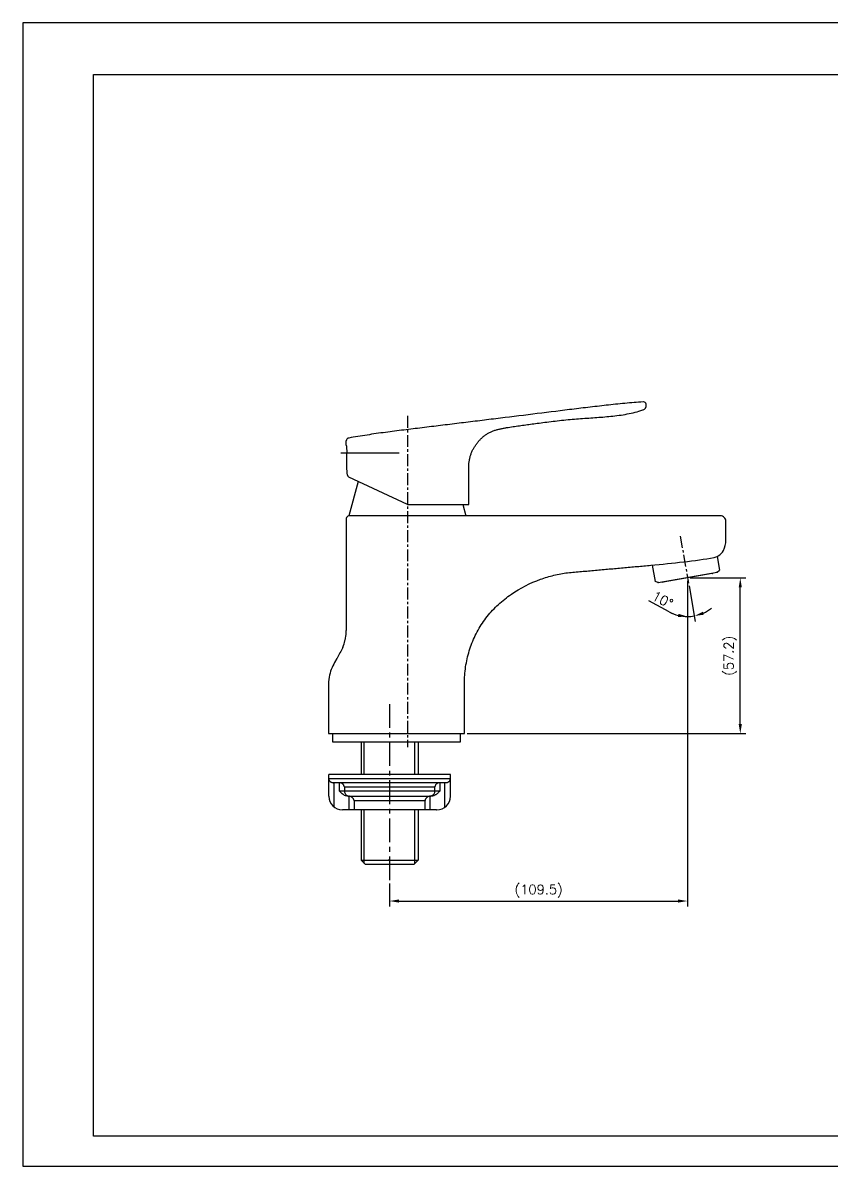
# Model space of a CAD drawing. Extents: x 25667 to 26261, y -2919 to -2499.
# Drawn here: x 25667.5 to 25964.5, y -2919.4 to -2499.4 of the extents above; entities that cross this region are included whole.
import ezdxf

# ---------------------------------------------------------------- set-up
doc = ezdxf.new("R2010")
doc.units = 0
doc.header["$LTSCALE"] = 7
doc.header["$MEASUREMENT"] = 0
doc.linetypes.add('CENTER', pattern=[2, 1.25, -0.25, 0.25, -0.25])
doc.layers.get('0').update_dxf_attribs({"color": 2, "linetype": 'CONTINUOUS'})
doc.layers.get('DEFPOINTS').update_dxf_attribs({"linetype": 'CONTINUOUS'})
for name, color, linetype in [('08_ALL_FEATURES', 7, 'CONTINUOUS'), ('CENTER', 1, 'CENTER'), ('CL', 1, 'CENTER'), ('D', 2, 'CONTINUOUS'), ('DWG', 7, 'CONTINUOUS'), ('TXT', 4, 'CONTINUOUS')]:
    doc.layers.add(name, color=color, linetype=linetype)
doc.styles.add('GHS', font='romans', dxfattribs={"bigfont": 'ghs'})
doc.dimstyles.new('HONG', dxfattribs={"dimscale": 0, "dimtxt": 3.5, "dimasz": 3.5, "dimexe": 2, "dimexo": 1, "dimgap": 1, "dimtad": 1, "dimdec": 4, "dimdsep": 46, "dimtxsty": 'GHS', "dimcen": 3, "dimclrd": 2, "dimclre": 2, "dimclrt": 2, "dimadec": 0, "dimazin": 0, "dimtfac": 1, "dimtdec": 4, "dimtmove": 0, "dimatfit": 2, "dimfxl": 1, "dimtvp": 1, "dimtolj": 1, "dimarcsym": 0})

# ---------------------------------------------------------------- blocks, each defined once
blk = doc.blocks.new('*D5')
at = {"layer": 'DEFPOINTS', "color": 0, "transparency": 16777216}
for p in [(25911.73, -2703.33), (25802.22, -2814.52), (25911.73, -2822.02)]:
    blk.add_point(p, dxfattribs=at)
at = {"layer": 'DWG', "color": 2, "linetype": 'ByBlock', "lineweight": -2, "transparency": 16777216}
for p, q in [((25911.73, -2704.33), (25911.73, -2824.02)), ((25802.22, -2815.52), (25802.22, -2824.02)), ((25805.72, -2822.02), (25908.23, -2822.02))]:
    blk.add_line(p, q, dxfattribs=at)
at = {"layer": 'DWG', "color": 2, "transparency": 16777216}
for points in [[(25805.72, -2821.44), (25805.72, -2822.6), (25802.22, -2822.02)], [(25908.23, -2821.44), (25908.23, -2822.6), (25911.73, -2822.02)]]:
    blk.add_solid(points, dxfattribs=at)
at = {"layer": 'DWG', "color": 2, "transparency": 16777216, "insert": (25856.98, -2818.35), "char_height": 3.5, "attachment_point": 5, "style": 'GHS'}
blk.add_mtext('\\A1;(109.5)', dxfattribs=at)
blk = doc.blocks.new('*D6')
at = {"layer": 'DEFPOINTS', "color": 0, "transparency": 16777216}
for p in [(25911.73, -2703.33), (25931.09, -2703.33), (25829.72, -2760.53)]:
    blk.add_point(p, dxfattribs=at)
at = {"layer": 'DWG', "color": 2, "linetype": 'ByBlock', "lineweight": -2, "transparency": 16777216}
for p, q in [((25912.73, -2703.33), (25933.09, -2703.33)), ((25931.09, -2757.03), (25931.09, -2706.83)), ((25830.72, -2760.53), (25933.09, -2760.53))]:
    blk.add_line(p, q, dxfattribs=at)
at = {"layer": 'DWG', "color": 2, "transparency": 16777216}
for points in [[(25930.51, -2706.83), (25931.67, -2706.83), (25931.09, -2703.33)], [(25930.51, -2757.03), (25931.67, -2757.03), (25931.09, -2760.53)]]:
    blk.add_solid(points, dxfattribs=at)
at = {"layer": 'DWG', "color": 2, "transparency": 16777216, "insert": (25927.42, -2731.93), "char_height": 3.5, "attachment_point": 5, "rotation": 90, "style": 'GHS'}
blk.add_mtext('\\A1;(57.2)', dxfattribs=at)
blk = doc.blocks.new('A$C18A00D60')
at = {"layer": 'CENTER'}
blk.add_line((22.35, 64.86), (22.35, 0), dxfattribs=at)
at = {"layer": 'DWG'}
for p, q in [((11.87, 50.99), (11.87, 38.98)), ((32.83, 50.99), (32.83, 38.98)), ((22.35, 38.98), (0, 38.98)), ((0, 30.98), (0, 38.98)), ((44.7, 38.98), (22.35, 38.98)), ((44.7, 30.98), (44.7, 38.98)), ((0, 37.48), (22.35, 37.48)), ((22.35, 35.98), (1.59, 35.98)), ((2, 26.98), (2, 35.98)), ((3.78, 35.98), (3.78, 32.98)), ((5.73, 34.48), (22.35, 34.48)), ((5.73, 34.48), (5.73, 32.98)), ((22.35, 37.48), (44.7, 37.48)), ((43.11, 35.98), (22.35, 35.98)), ((22.35, 34.48), (38.97, 34.48)), ((38.97, 32.98), (38.97, 34.48)), ((40.92, 32.98), (40.92, 35.98)), ((42.7, 26.98), (42.7, 35.98)), ((3.78, 32.98), (22.35, 32.98)), ((7.38, 30.98), (7.38, 25.98)), ((7.69, 30.98), (22.35, 30.98)), ((9.31, 29.48), (22.35, 29.48)), ((9.31, 29.48), (9.31, 25.98)), ((22.35, 32.98), (40.92, 32.98)), ((22.35, 30.98), (37.46, 30.98)), ((22.35, 29.48), (35.39, 29.48)), ((35.39, 25.98), (35.39, 29.48)), ((37.32, 25.98), (37.32, 30.98)), ((22.35, 25.98), (5, 25.98)), ((11.87, 25.98), (11.87, 7.48)), ((39.58, 25.98), (22.35, 25.98)), ((32.83, 25.98), (32.83, 7.48)), ((11.87, 7.48), (22.35, 7.48)), ((11.87, 7.48), (13.37, 5.98)), ((13.37, 5.98), (22.35, 5.98)), ((22.35, 7.48), (21.82, 7.48)), ((22.35, 7.48), (32.83, 7.48)), ((22.35, 5.98), (31.33, 5.98)), ((32.83, 7.48), (31.33, 5.98))]:
    blk.add_line(p, q, dxfattribs=at)
at = {"layer": 'DWG', "color": 2}
for p, q in [((13.03, 38.98), (13.03, 50.99)), ((31.67, 38.98), (31.67, 50.99)), ((13.03, 6.31), (13.03, 25.98)), ((31.67, 6.31), (31.67, 25.98))]:
    blk.add_line(p, q, dxfattribs=at)
at = {"layer": 'DWG'}
for centre, start, end in [((5, 30.98), 180, 270), ((39.7, 30.98), 270, 0)]:
    blk.add_arc(centre, 5, start, end, dxfattribs=at)
for points in [[(0, 37.48), (0.03, 37.21), (0.11, 36.94), (0.25, 36.69), (0.44, 36.45), (0.68, 36.26), (0.96, 36.11), (1.27, 36.01), (1.59, 35.98)], [(5.73, 34.48), (5.65, 34.74), (5.52, 35.01), (5.34, 35.28), (5.12, 35.51), (4.87, 35.7), (4.59, 35.85), (4.27, 35.94), (3.96, 35.98)], [(40.74, 35.98), (40.42, 35.94), (40.11, 35.85), (39.82, 35.7), (39.58, 35.51), (39.36, 35.27), (39.18, 35.01), (39.05, 34.74), (38.97, 34.48)], [(43.11, 35.98), (43.43, 36.01), (43.74, 36.11), (44.02, 36.26), (44.26, 36.46), (44.46, 36.69), (44.59, 36.95), (44.67, 37.21), (44.7, 37.48)], [(7.24, 30.98), (6.71, 31.03), (6.14, 31.19), (5.56, 31.48), (4.97, 31.88), (4.38, 32.38), (3.78, 32.98)], [(5.73, 32.98), (5.8, 32.46), (5.99, 31.98), (6.3, 31.56), (6.71, 31.24), (7.18, 31.04), (7.35, 31.01)], [(7.35, 31.01), (7.69, 30.98)], [(7.59, 30.97), (7.48, 30.98)], [(7.8, 30.94), (7.59, 30.97)], [(9.31, 29.48), (9.22, 29.74), (9.07, 30.01), (8.88, 30.28), (8.66, 30.51), (8.4, 30.7), (8.11, 30.85), (7.8, 30.94)], [(36.9, 30.94), (36.59, 30.85), (36.29, 30.7), (36.04, 30.51), (35.82, 30.28), (35.63, 30.01), (35.48, 29.74), (35.39, 29.48)], [(37.11, 30.97), (36.9, 30.94)], [(38.97, 32.98), (38.9, 32.46), (38.71, 31.98), (38.4, 31.56), (37.99, 31.24), (37.52, 31.04), (37.01, 30.98)], [(37.22, 30.98), (37.11, 30.97)], [(40.92, 32.98), (40.65, 32.71), (40.37, 32.43), (40.08, 32.17), (39.78, 31.92), (39.47, 31.68), (39.14, 31.47), (38.78, 31.28), (38.39, 31.13), (37.95, 31.02), (37.46, 30.98)], [(39.58, 25.98), (39.7, 25.98)]]:
    blk.add_spline(points, degree=3, dxfattribs=at)

msp = doc.modelspace()

# ---------------------------------------------------------------- linework, layer by layer
at = {"color": 7, "linetype": 'Continuous'}
for p, q in [((25895.28546, -2641.58757), (25895.33158, -2641.5719)), ((25895.53412, -2638.644), (25895.43666, -2638.64603)), ((25896.50566, -2639.56946), (25896.50027, -2639.52561)), ((25786.29715, -2654.52734), (25786.29714, -2652.93607)), ((25787.21836, -2651.9346), (25787.12428, -2651.95112)), ((25787.21844, -2651.93506), (25787.12428, -2651.95112)), ((25808.79721, -2676.32738), (25831.29721, -2676.32734))]:
    msp.add_line(p, q, dxfattribs=at)
at = {"linetype": 'Continuous'}
msp.add_lwpolyline([(25667.47144, -2919.41134), (26261.47144, -2919.41134), (26261.47144, -2499.41134), (25667.47144, -2499.41134)], close=True, dxfattribs=at)
at = {"color": 7, "linetype": 'Continuous'}
msp.add_lwpolyline([(25787.09229, -2651.95725), (25786.98449, -2651.98619), (25786.86004, -2652.03665), (25786.8439, -2652.04468)], dxfattribs=at)
for centre, radius, start, end in [((25894.16802, -2638.37412), 3.40218, 289.9946895, 290.290266), ((25895.50689, -2639.64404), 1.0004, 10.8268259, 88.44052), ((25895.51643, -2639.64283), 0.99079, 6.8428571, 10.8618271), ((25787.29811, -2652.93664), 1.00096, 100.0000813, 179.9668875)]:
    msp.add_arc(centre, radius, start, end, dxfattribs=at)
for points, knots in [([(25895.43559, -2638.64657), (25893.16969, -2638.80923), (25888.64202, -2639.1934), (25881.86302, -2639.89736), (25875.09289, -2640.68104), (25866.07179, -2641.77388), (25854.80163, -2643.19042), (25843.52696, -2644.57041), (25834.50711, -2645.67337), (25827.74275, -2646.50501), (25820.97825, -2647.33536), (25814.21373, -2648.16581), (25807.44942, -2648.99725), (25800.68435, -2649.82446), (25793.93898, -2650.80171), (25789.45592, -2651.54207), (25787.21836, -2651.9346)], [0, 0, 0, 0, 0.062499328, 0.124999116, 0.187499203, 0.249999379, 0.374999784, 0.500000189, 0.562500397, 0.625000606, 0.687500814, 0.750001023, 0.812501232, 0.875001237, 0.937500542, 1, 1, 1, 1]), ([(25831.29721, -2676.32734), (25831.29721, -2675.32229), (25831.294, -2673.28142), (25831.29861, -2670.72213), (25831.30398, -2668.68294), (25831.30392, -2667.24999), (25831.2939, -2665.94688), (25831.28184, -2664.75133), (25831.28112, -2663.59604), (25831.30271, -2662.43136), (25831.37359, -2661.2466), (25831.52343, -2660.06163), (25831.7775, -2658.89841), (25832.13175, -2657.76728), (25832.5867, -2656.674), (25833.13606, -2655.62328), (25833.76704, -2654.61731), (25834.46692, -2653.65739), (25835.23307, -2652.75031), (25836.06855, -2651.90748), (25836.97416, -2651.14078), (25837.94512, -2650.4592), (25838.97526, -2649.87161), (25840.05809, -2649.38816), (25841.17754, -2648.99584), (25842.32137, -2648.67964), (25843.48001, -2648.424), (25844.64627, -2648.2108), (25845.81554, -2648.01972), (25847.37855, -2647.77652), (25849.33538, -2647.49214), (25851.6728, -2647.16492), (25854.05646, -2646.83406), (25856.58903, -2646.49053), (25859.35502, -2646.12966), (25862.33313, -2645.76315), (25865.42975, -2645.4128), (25868.55177, -2645.09905), (25871.63691, -2644.84499), (25874.66154, -2644.63296), (25878.62709, -2644.36541), (25883.57922, -2643.98015), (25889.50374, -2643.21065), (25893.39898, -2642.24391), (25895.28404, -2641.58806)], [0, 0, 0, 0, 0.034905667, 0.070879546, 0.088884292, 0.105727128, 0.120645475, 0.134142463, 0.14725091, 0.160767983, 0.174593456, 0.188452891, 0.202204787, 0.215888073, 0.229564059, 0.243274818, 0.257018718, 0.270768741, 0.284500568, 0.298216436, 0.31193646, 0.325655435, 0.339359678, 0.35305817, 0.366781126, 0.38051931, 0.394248697, 0.407975149, 0.421689824, 0.435395473, 0.462911517, 0.490363355, 0.51736576, 0.546489821, 0.579124977, 0.614242227, 0.650698736, 0.687355069, 0.723211375, 0.758203661, 0.792657392, 0.861251112, 0.930682552, 1, 1, 1, 1]), ([(25895.34781, -2641.56519), (25895.51687, -2641.50269), (25895.84666, -2641.35169), (25896.1955, -2641.05022), (25896.38446, -2640.74007), (25896.50784, -2640.39893), (25896.53294, -2640.12514), (25896.5316, -2639.94499)], [0, 0, 0, 0, 0.250011848, 0.499546699, 0.624869981, 0.750106094, 1, 1, 1, 1]), ([(25786.29715, -2654.52734), (25786.29708, -2654.5319), (25786.30115, -2654.54981), (25786.3049, -2654.59025), (25786.31451, -2654.65698), (25786.32585, -2654.74962), (25786.34033, -2654.86718), (25786.36387, -2655.07042), (25786.39617, -2655.37705), (25786.43332, -2655.80021), (25786.46602, -2656.28561), (25786.48954, -2656.81596), (25786.49676, -2657.18269), (25786.49808, -2657.37034)], [0, 0, 0, 0, 0.004798482, 0.019109998, 0.042808869, 0.075648958, 0.117307832, 0.167392805, 0.290881485, 0.441618089, 0.614206297, 0.802600322, 1, 1, 1, 1])]:
    msp.add_open_spline(points, degree=3, knots=knots, dxfattribs=at)
msp.add_open_spline([(25896.5316, -2639.94499), (25896.53067, -2639.82008), (25896.52114, -2639.6951), (25896.50586, -2639.57112)], degree=3, dxfattribs=at)
at = {"layer": '08_ALL_FEATURES', "color": 7, "linetype": 'Continuous'}
msp.add_line((25808.79721, -2676.32738), (25787.20403, -2666.25837), dxfattribs=at)
msp.add_open_spline([(25786.53816, -2662.79474), (25786.52419, -2660.98661), (25786.51083, -2659.17848), (25786.49808, -2657.37034)], degree=3, dxfattribs=at)
msp.add_open_spline([(25787.20403, -2666.25837), (25787.13869, -2666.2279), (25787.01279, -2666.10577), (25786.88115, -2665.84571), (25786.77193, -2665.49525), (25786.68637, -2665.06351), (25786.62168, -2664.56257), (25786.5594, -2663.79932), (25786.54132, -2663.20322), (25786.53816, -2662.79474)], degree=3, knots=[0, 0, 0, 0, 0.059901193, 0.13944286, 0.241126499, 0.363827163, 0.504827396, 0.660581065, 1, 1, 1, 1], dxfattribs=at)
at = {"layer": 'CENTER', "ltscale": 0.5}
for p, q in [((25808.79713, -2643.83123), (25808.79713, -2765.52734)), ((25909.02842, -2687.98087), (25912.08175, -2705.29715))]:
    msp.add_line(p, q, dxfattribs=at)
at = {"layer": 'CL', "ltscale": 5}
msp.add_line((25805.79414, -2657.52734), (25784.29414, -2657.52734), dxfattribs=at)
at = {"layer": 'D'}
for p in [(25922.5326, -2701.22045), (25900.86683, -2705.04071)]:
    msp.add_point(p, dxfattribs=at)
at = {"layer": 'DEFPOINTS', "color": 0, "linetype": 'ByBlock'}
for p in [(25899.78177, -2704.64577), (25899.78177, -2704.64577), (25900.86683, -2705.04071), (25900.86683, -2705.04071), (25900.86683, -2705.04071), (25900.86683, -2705.04071), (25900.86683, -2705.04071)]:
    msp.add_point(p, dxfattribs=at)
at = {"layer": 'DWG'}
for p, q in [((25790.68553, -2667.88181), (25787.29717, -2680.52734)), ((25829.17178, -2676.32735), (25830.29717, -2680.52734)), ((25786.29712, -2681.52734), (25786.29712, -2722.61817)), ((25923.79791, -2680.52734), (25787.29927, -2680.52735)), ((25830.29717, -2680.52734), (25828.76077, -2680.52734)), ((25925.79712, -2689.45119), (25925.79712, -2682.52734)), ((25922.53466, -2695.4733), (25923.41716, -2700.47822)), ((25898.72028, -2698.62579), (25899.78177, -2704.64577)), ((25922.5326, -2701.22045), (25923.41716, -2700.47822)), ((25900.86683, -2705.04071), (25899.78177, -2704.64577)), ((25900.86683, -2705.04071), (25922.5326, -2701.22045)), ((25920.74544, -2701.73866), (25902.72346, -2704.91642)), ((25782.82875, -2732.95147), (25782.00253, -2734.45301)), ((25782.82875, -2732.95147), (25782.92273, -2732.77853)), ((25782.00253, -2734.45301), (25781.6943, -2735.03085)), ((25779.72172, -2745.33694), (25779.72189, -2760.52734)), ((25779.72189, -2760.52734), (25829.71913, -2760.52734)), ((25781.22183, -2760.52734), (25781.22183, -2763.52734)), ((25781.22183, -2763.52734), (25828.22089, -2763.52734)), ((25828.22089, -2763.52734), (25828.22098, -2760.52734))]:
    msp.add_line(p, q, dxfattribs=at)
at = {"layer": 'DWG', "color": 2}
for p, q in [((25912.25539, -2706.28196), (25914.54617, -2719.2736)), ((25904.95066, -2715.79328), (25897.48459, -2711.73029))]:
    msp.add_line(p, q, dxfattribs=at)
at = {"layer": 'DWG'}
msp.add_lwpolyline([(25781.6943, -2735.03085), (25781.38574, -2735.63963), (25781.08604, -2736.27865), (25780.80831, -2736.93815), (25780.56324, -2737.60694), (25780.35117, -2738.29431), (25780.17617, -2738.99099), (25780.02907, -2739.74108), (25779.90824, -2740.58394), (25779.81746, -2741.53974), (25779.75755, -2742.65568), (25779.72866, -2743.92243), (25779.72172, -2745.33694)], dxfattribs=at)
for centre, radius, start, end in [((25787.29712, -2681.52734), 1, 90, 180), ((25923.79731, -2682.52715), 1.99981, 359.9945511, 90.0054483), ((25917.65973, -2689.45119), 8.13739, 332.5329244, 0.0002525), ((25920.3457, -2690.89073), 5.07854, 282.7354161, 301.4836615), ((25920.25328, -2690.77469), 5.2258, 301.6833619, 332.2923881), ((25902.68005, -2704.67022), 0.25, 201.536959, 280), ((25920.70203, -2701.49245), 0.25, 280, 358.463041), ((25779.64224, -2724.69709), 6.40914, 348.7786661, 352.9087204), ((25779.64224, -2724.69709), 6.40914, 348.7786661, 352.9087204), ((25772.14021, -2722.61434), 14.15694, 348.2871305, 359.9844799), ((23842.9241, -2747.60678), 1986.79841, 359.98097401, 0.11130034)]:
    msp.add_arc(centre, radius, start, end, dxfattribs=at)
at = {"layer": 'DWG', "color": 2}
for start, end in [(241.4451995, 270), (241.6676889, 255.8338445), (270, 280), (294.1661555, 308.3323111)]:
    msp.add_arc((25911.73445, -2703.32754), 14.19206, start, end, dxfattribs=at)
at = {"layer": 'DWG'}
for points, knots in [([(25857.711, -2703.81195), (25859.31583, -2703.236), (25861.77263, -2702.5001), (25865.11012, -2701.79272), (25867.63889, -2701.39187), (25870.18741, -2701.15659), (25872.73758, -2700.9526), (25875.28654, -2700.73115), (25878.68425, -2700.42685), (25882.93048, -2700.03613), (25888.02661, -2699.57458), (25893.12391, -2699.12621), (25896.52221, -2698.82833), (25898.2207, -2698.67199), (25906.3676, -2697.92211), (25914.49904, -2697.00204), (25921.46526, -2695.84432)], [0, 0, 0, 0, 0.124961062, 0.187465196, 0.24996828, 0.312470981, 0.374974127, 0.437476451, 0.499979202, 0.624984403, 0.749989622, 0.874994839, 1, 1, 1, 1.599597334, 1.599597334, 1.599597334, 1.599597334]), ([(25829.79726, -2739.78737), (25829.90536, -2737.77588), (25830.43162, -2733.76398), (25832.08491, -2727.92957), (25834.60732, -2722.41185), (25837.41057, -2718.19917), (25840.04269, -2715.1421), (25842.20396, -2713.02301), (25844.51062, -2711.06359), (25849.3705, -2707.47979), (25853.92594, -2705.17037), (25857.711, -2703.81195)], [0, 0, 0, 0, 0.125038168, 0.250075531, 0.375105448, 0.500126865, 0.56268847, 0.625250688, 0.687814779, 0.750379783, 1, 1, 1, 1]), ([(25785.00647, -2728.86095), (25784.6942, -2729.53843), (25784.01345, -2730.85355), (25783.27197, -2732.13366), (25782.92273, -2732.77853)], [0, 0, 0, 0, 0.50426488, 1, 1, 1, 1]), ([(25785.00647, -2728.86095), (25785.12343, -2728.60705), (25785.51773, -2727.66441), (25785.79151, -2726.67316), (25785.92886, -2725.9443)], [0, 0, 0, 0, 0.273734643, 1, 1, 1, 1])]:
    msp.add_open_spline(points, degree=3, knots=knots, dxfattribs=at)
for points in [[(25785.87126, -2726.23239), (25785.89153, -2726.13654), (25785.91073, -2726.0405), (25785.92886, -2725.9443)], [(25829.71876, -2743.74732), (25829.71762, -2742.42707), (25829.72642, -2741.10571), (25829.79726, -2739.78737)], [(25829.71904, -2760.52734), (25829.71762, -2756.44041), (25829.71665, -2752.35347), (25829.7224, -2748.26653)]]:
    msp.add_open_spline(points, degree=3, dxfattribs=at)
at = {"layer": 'DWG', "color": 2}
for points in [[(25908.33309, -2716.50914), (25908.18923, -2717.6669), (25911.73445, -2717.5196)], [(25917.71581, -2716.83343), (25917.37309, -2715.71824), (25914.19887, -2717.30399)]]:
    msp.add_solid(points, dxfattribs=at)
at = {"layer": 'TXT', "color": 4}
for p, q in [((25693.47144, -2518.41134), (26247.47144, -2518.41134)), ((25693.47144, -2908.41134), (25693.47144, -2518.41134))]:
    msp.add_line(p, q, dxfattribs=at)
at = {"layer": 'TXT', "color": 4, "linetype": 'Continuous'}
msp.add_line((26247.47144, -2908.41134), (25693.47144, -2908.41134), dxfattribs=at)

# ---------------------------------------------------------------- block references
at = {"layer": 'DWG'}
msp.add_blockref('A$C18A00D60', (25779.87176, -2814.51808), dxfattribs=at)

# ---------------------------------------------------------------- texts
at = {"layer": 'DWG', "color": 2, "insert": (25902.53212, -2711.34629), "char_height": 3.5, "attachment_point": 5, "rotation": 331.4451995, "style": 'GHS'}
msp.add_mtext('\\A1;10°', dxfattribs=at)

# ---------------------------------------------------------------- dimensions: what is measured, and where the dimension line sits
at = {"layer": 'DWG'}
dim = msp.add_linear_dim(base=(25911.73445, -2822.01846), p1=(25802.22189, -2814.51808), p2=(25911.73445, -2703.32754), text='(109.5)', dimstyle='HONG', override={"dimscale": 1, "dimatfit": 3, "dimarcsym": 1}, dxfattribs=at)
dim.commit()
dim.dimension.update_dxf_attribs({"geometry": '*D5', "text_midpoint": (25856.97817, -2822.01846), "dimtype": 128})
dim = msp.add_linear_dim(base=(25931.0901, -2703.32754), p1=(25829.71913, -2760.52734), p2=(25911.73445, -2703.32754), angle=90, text='(57.2)', dimstyle='HONG', override={"dimscale": 1, "dimatfit": 3, "dimarcsym": 1}, dxfattribs=at)
dim.commit()
dim.dimension.update_dxf_attribs({"geometry": '*D6', "text_midpoint": (25927.42344, -2731.92744)})

doc.saveas('drawing.dxf')
